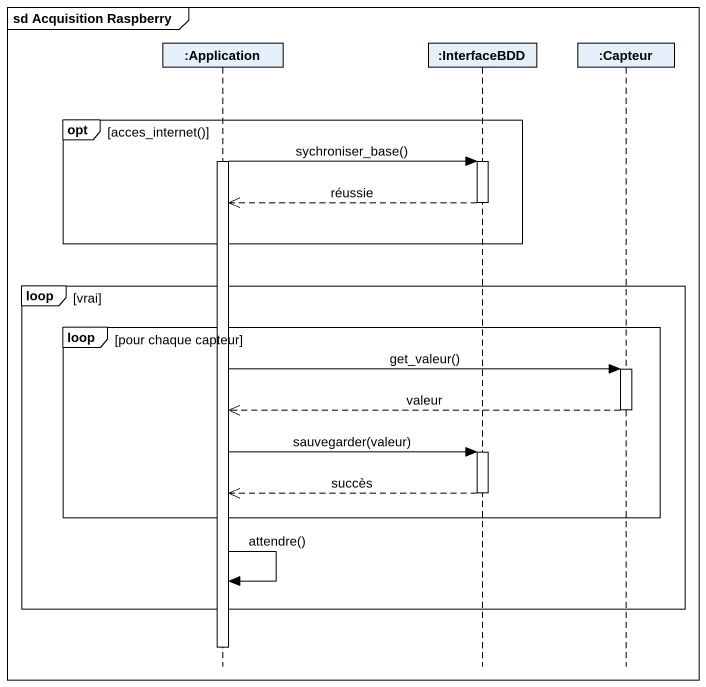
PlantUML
@startuml
mainframe sd Acquisition Raspberry
hide footbox
participant ":Application" as Application
participant ":InterfaceBDD" as InterfaceBDD
participant ":Capteur" as Capteur

opt acces_internet()
  activate Application
  Application -> InterfaceBDD : sychroniser_base()
  activate InterfaceBDD
  InterfaceBDD -->> Application : réussie
  deactivate InterfaceBDD
end
loop vrai
  loop pour chaque capteur
    Application -> Capteur : get_valeur()
    activate Capteur
    Capteur -->> Application : valeur
    deactivate Capteur
    Application -> InterfaceBDD : sauvegarder(valeur)
    activate InterfaceBDD
    InterfaceBDD -->> Application : succès
    deactivate InterfaceBDD
  end
  Application -> Application : attendre()
end
deactivate Application
@enduml
